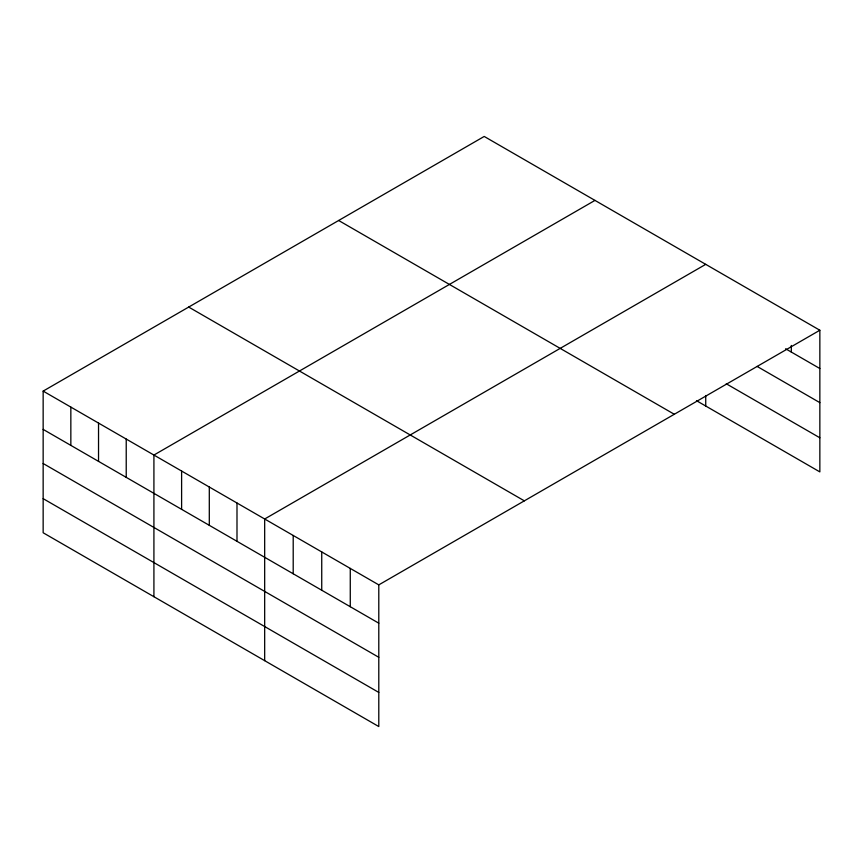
<?xml version="1.0" encoding="UTF-8"?>
<svg xmlns="http://www.w3.org/2000/svg" width="863" height="863" viewBox="0 0 863 863"><rect width="100%" height="100%" fill="white"/><g stroke="black" fill="none" stroke-linecap="round" stroke-linejoin="round"><path stroke-width="1.29" d="M819.85 330.238L484.208 136.451L43.15 391.101L43.15 532.762L378.792 726.549L378.792 584.877L819.85 330.238L819.85 471.899L696.495 400.691M594.963 200.399L153.916 455.049L153.916 596.711M705.729 264.348L264.671 518.997L264.671 660.659M785.61 348.771L819.85 368.533M757.088 366.408L819.85 402.643M726.268 383.765L819.85 437.789M338.652 220.486L674.305 414.272M188.695 307.066L524.348 500.853M43.15 391.101L378.792 584.877M43.15 429.396L378.792 623.183M43.15 463.507L378.792 657.293M43.15 498.652L378.792 692.428M791.317 345.459L791.317 352.072M705.729 395.524L705.729 406.02M350.27 568.404L350.27 606.711M321.737 551.932L321.737 590.238M293.204 535.47L293.204 573.766M236.991 503.01L236.991 541.306M209.299 487.023L209.299 525.319M181.608 471.036L181.608 509.332M126.225 439.062L126.225 477.358M98.533 423.075L98.533 461.371M70.842 407.088L70.842 445.384"/></g></svg>
